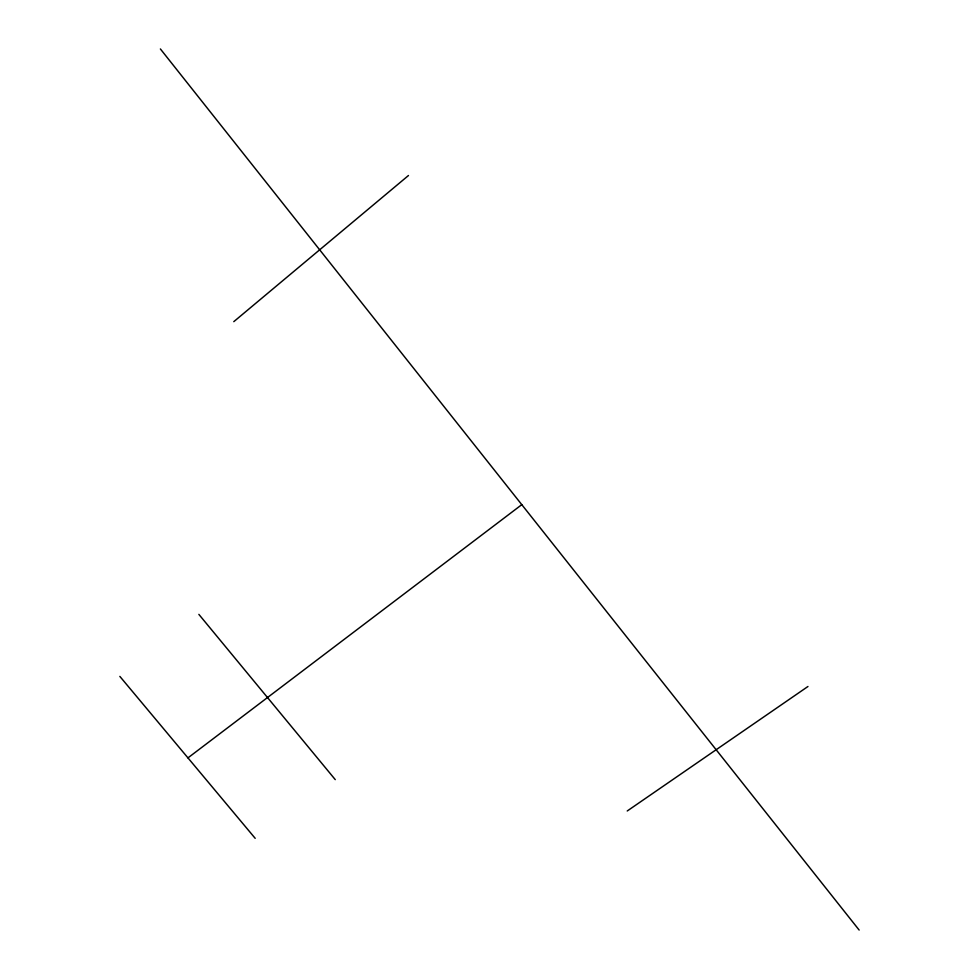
<?xml version="1.0" encoding="UTF-8"?>
<svg xmlns="http://www.w3.org/2000/svg" width="979" height="979" viewBox="0 0 979 979"><rect width="100%" height="100%" fill="white"/><g stroke="black" fill="none" stroke-linecap="round" stroke-linejoin="round"><path stroke-width="1.47" d="M233.785 321.663L408.476 175.51M187.956 757.881L521.783 504.662M627.233 810.979L807.956 686.499M119.854 676.403L255.189 838.33M198.859 614.371L335.259 779.627M160.385 48.95L859.146 930.05"/></g></svg>
